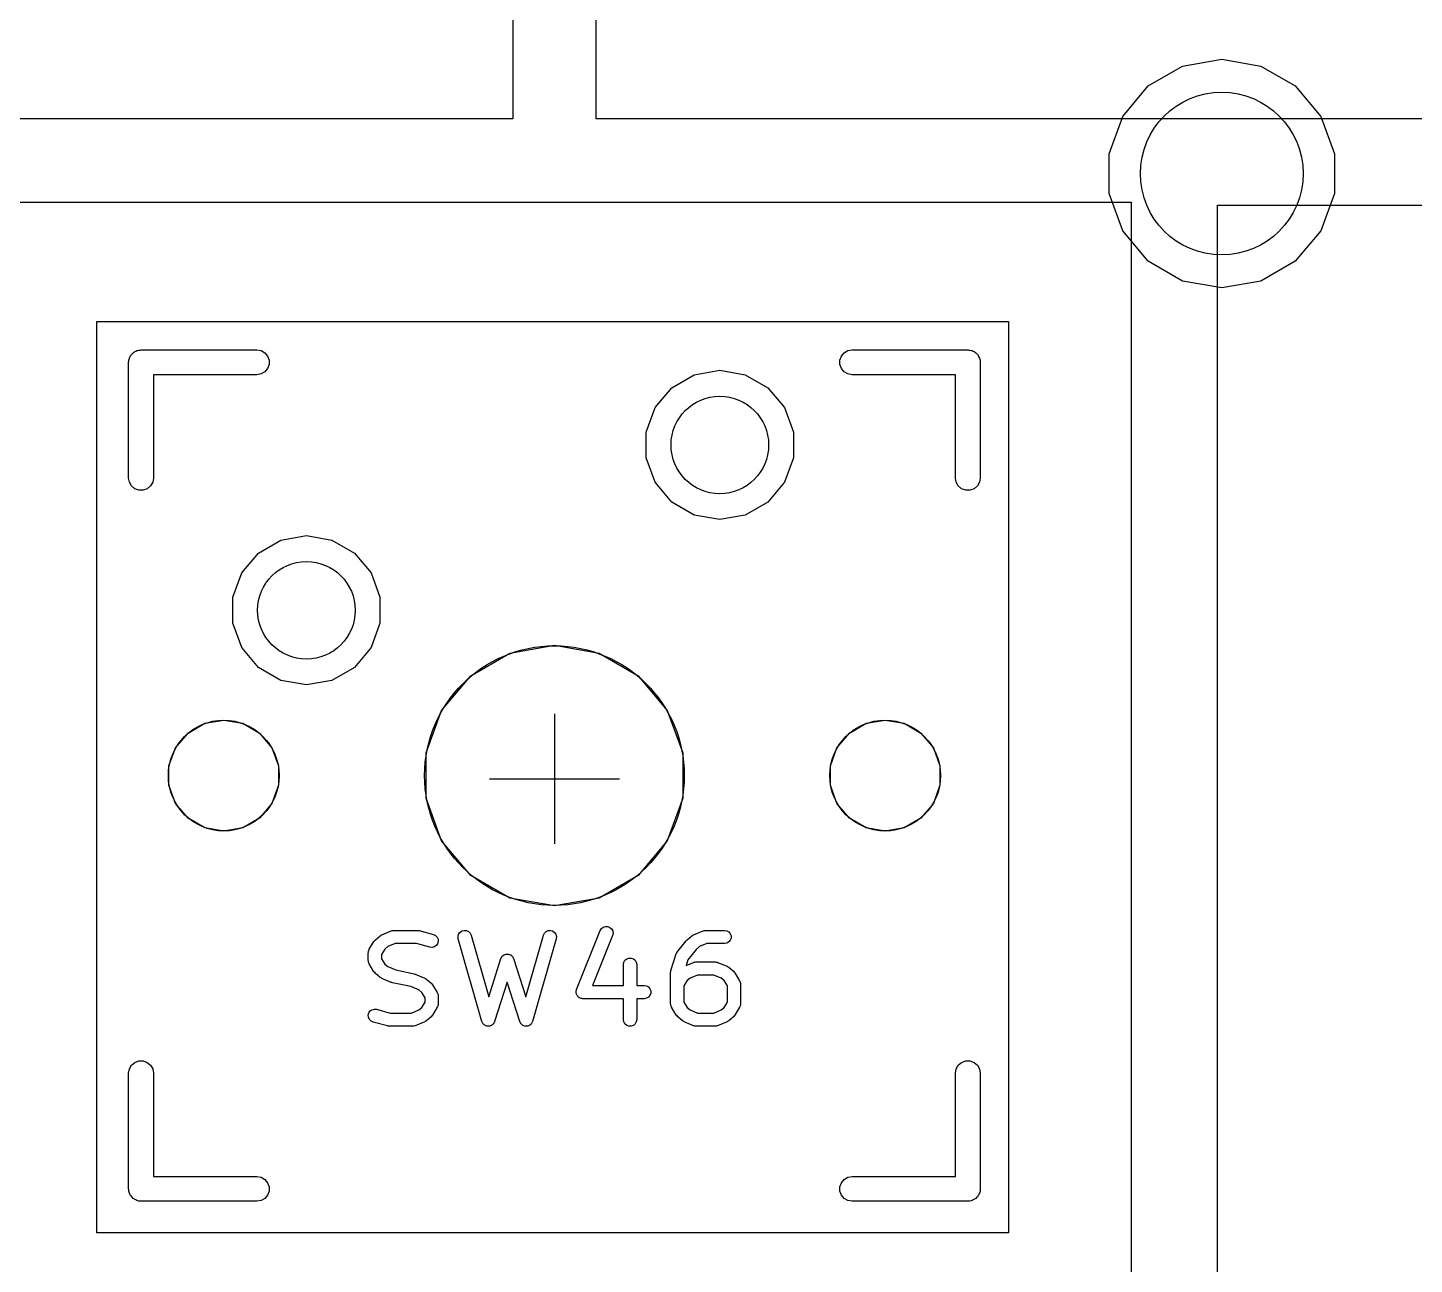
# Model space of a CAD drawing. Header units: millimetres. Extents: x 71 to 299, y 93 to 256.
# Drawn here: x 196.86 to 218.16, y 132.27 to 151.27 of the extents above; entities that cross this region are included whole.
import ezdxf

# ---------------------------------------------------------------- set-up
doc = ezdxf.new("R2010")
doc.units = ezdxf.units.MM
for name, color, linetype in [('BLACK', 7, 'Continuous'), ('PCB', 4, 'Continuous'), ('PCB_参照', 4, 'Continuous'), ('プレート', 6, 'Continuous'), ('物理キー', 7, 'Continuous'), ('裏面', 3, 'Continuous')]:
    doc.layers.add(name, color=color, linetype=linetype)

# ---------------------------------------------------------------- blocks, each defined once
blk = doc.blocks.new('PCB詳細')
at = {"layer": 'BLACK'}
for p, q in [((150.399, -106.099), (151, -105.993)), ((151, -105.993), (151.601, -106.099)), ((149.871, -106.404), (150.399, -106.099)), ((151.601, -106.099), (152.129, -106.404)), ((149.479, -106.872), (149.871, -106.404)), ((152.129, -106.404), (152.521, -106.872)), ((149.27, -107.445), (149.479, -106.872)), ((152.521, -106.872), (152.73, -107.445)), ((149.27, -108.055), (149.27, -107.445)), ((152.73, -107.445), (152.73, -108.055)), ((149.479, -108.628), (149.27, -108.055)), ((152.73, -108.055), (152.521, -108.628)), ((149.871, -109.096), (149.479, -108.628)), ((152.521, -108.628), (152.129, -109.096)), ((150.399, -109.401), (149.871, -109.096)), ((152.129, -109.096), (151.601, -109.401)), ((151, -109.507), (150.399, -109.401)), ((151.601, -109.401), (151, -109.507)), ((134.246, -110.542), (134.254, -110.528)), ((134.254, -110.528), (134.267, -110.517)), ((134.267, -110.517), (134.278, -110.504)), ((134.278, -110.504), (134.292, -110.496)), ((134.292, -110.496), (134.305, -110.485)), ((134.305, -110.485), (134.32, -110.479)), ((134.32, -110.479), (134.335, -110.471)), ((134.335, -110.471), (134.351, -110.468)), ((134.351, -110.468), (134.367, -110.462)), ((134.367, -110.462), (134.384, -110.462)), ((134.384, -110.462), (134.4, -110.459)), ((134.4, -110.459), (136.178, -110.459)), ((136.178, -110.459), (136.243, -110.471)), ((136.243, -110.471), (136.3, -110.504)), ((136.3, -110.504), (136.343, -110.555)), ((145.157, -110.555), (145.2, -110.504)), ((145.2, -110.504), (145.257, -110.471)), ((145.257, -110.471), (145.322, -110.459)), ((145.322, -110.459), (147.1, -110.459)), ((147.1, -110.459), (147.116, -110.462)), ((147.116, -110.462), (147.133, -110.462)), ((147.133, -110.462), (147.149, -110.468)), ((147.149, -110.468), (147.165, -110.471)), ((147.165, -110.471), (147.18, -110.479)), ((147.18, -110.479), (147.195, -110.485)), ((147.195, -110.485), (147.208, -110.496)), ((147.208, -110.496), (147.222, -110.504)), ((147.222, -110.504), (147.233, -110.517)), ((147.233, -110.517), (147.246, -110.528)), ((147.246, -110.528), (147.254, -110.542)), ((134.209, -110.65), (134.212, -110.634)), ((134.209, -112.428), (134.209, -110.65)), ((134.212, -110.617), (134.218, -110.601)), ((134.212, -110.634), (134.212, -110.617)), ((134.218, -110.601), (134.221, -110.585)), ((134.221, -110.585), (134.229, -110.57)), ((134.229, -110.57), (134.235, -110.555)), ((134.235, -110.555), (134.246, -110.542)), ((136.343, -110.745), (136.3, -110.796)), ((136.343, -110.555), (136.366, -110.617)), ((136.366, -110.683), (136.343, -110.745)), ((136.366, -110.617), (136.366, -110.683)), ((145.134, -110.617), (145.157, -110.555)), ((145.134, -110.683), (145.134, -110.617)), ((145.157, -110.745), (145.134, -110.683)), ((145.2, -110.796), (145.157, -110.745)), ((147.254, -110.542), (147.265, -110.555)), ((147.265, -110.555), (147.271, -110.57)), ((147.271, -110.57), (147.279, -110.585)), ((147.279, -110.585), (147.282, -110.601)), ((147.282, -110.601), (147.288, -110.617)), ((147.288, -110.617), (147.288, -110.634)), ((147.288, -110.634), (147.29, -110.65)), ((147.29, -110.65), (147.29, -112.428)), ((136.178, -110.84), (134.59, -110.84)), ((134.59, -110.84), (134.59, -112.428)), ((136.243, -110.829), (136.178, -110.84)), ((136.3, -110.796), (136.243, -110.829)), ((142.552, -111.041), (142.898, -110.842)), ((142.898, -110.842), (143.29, -110.773)), ((143.29, -110.773), (143.682, -110.842)), ((143.682, -110.842), (144.028, -111.041)), ((145.257, -110.829), (145.2, -110.796)), ((145.322, -110.84), (145.257, -110.829)), ((146.909, -110.84), (145.322, -110.84)), ((146.909, -112.428), (146.909, -110.84)), ((142.296, -111.346), (142.552, -111.041)), ((144.028, -111.041), (144.284, -111.346)), ((142.16, -111.721), (142.296, -111.346)), ((144.284, -111.346), (144.42, -111.721)), ((142.16, -112.119), (142.16, -111.721)), ((144.42, -111.721), (144.42, -112.119)), ((142.296, -112.494), (142.16, -112.119)), ((144.42, -112.119), (144.284, -112.494)), ((134.221, -112.493), (134.209, -112.428)), ((134.59, -112.428), (134.579, -112.493)), ((146.921, -112.493), (146.909, -112.428)), ((147.29, -112.428), (147.279, -112.493)), ((134.254, -112.55), (134.221, -112.493)), ((134.305, -112.593), (134.254, -112.55)), ((134.367, -112.616), (134.305, -112.593)), ((134.433, -112.616), (134.367, -112.616)), ((134.495, -112.593), (134.433, -112.616)), ((134.546, -112.55), (134.495, -112.593)), ((134.579, -112.493), (134.546, -112.55)), ((142.552, -112.799), (142.296, -112.494)), ((144.284, -112.494), (144.028, -112.799)), ((146.954, -112.55), (146.921, -112.493)), ((147.005, -112.593), (146.954, -112.55)), ((147.067, -112.616), (147.005, -112.593)), ((147.133, -112.616), (147.067, -112.616)), ((147.195, -112.593), (147.133, -112.616)), ((147.246, -112.55), (147.195, -112.593)), ((147.279, -112.493), (147.246, -112.55)), ((142.898, -112.998), (142.552, -112.799)), ((144.028, -112.799), (143.682, -112.998)), ((143.29, -113.067), (142.898, -112.998)), ((143.682, -112.998), (143.29, -113.067)), ((136.202, -113.581), (136.548, -113.382)), ((136.548, -113.382), (136.94, -113.313)), ((136.94, -113.313), (137.332, -113.382)), ((137.332, -113.382), (137.678, -113.581)), ((135.946, -113.886), (136.202, -113.581)), ((137.678, -113.581), (137.934, -113.886)), ((135.81, -114.261), (135.946, -113.886)), ((137.934, -113.886), (138.07, -114.261)), ((135.81, -114.659), (135.81, -114.261)), ((138.07, -114.261), (138.07, -114.659)), ((135.946, -115.034), (135.81, -114.659)), ((138.07, -114.659), (137.934, -115.034)), ((140.065, -115.119), (140.75, -114.998)), ((140.75, -114.998), (141.435, -115.119)), ((136.202, -115.339), (135.946, -115.034)), ((137.934, -115.034), (137.678, -115.339)), ((139.463, -115.467), (140.065, -115.119)), ((141.435, -115.119), (142.037, -115.467)), ((136.548, -115.538), (136.202, -115.339)), ((137.678, -115.339), (137.332, -115.538)), ((136.94, -115.607), (136.548, -115.538)), ((137.332, -115.538), (136.94, -115.607)), ((139.017, -115.999), (139.463, -115.467)), ((142.037, -115.467), (142.483, -115.999)), ((138.779, -116.652), (139.017, -115.999)), ((142.483, -115.999), (142.721, -116.652)), ((135.121, -116.346), (135.378, -116.197)), ((135.378, -116.197), (135.67, -116.146)), ((135.67, -116.146), (135.962, -116.197)), ((135.962, -116.197), (136.219, -116.346)), ((145.281, -116.346), (145.538, -116.197)), ((145.538, -116.197), (145.83, -116.146)), ((145.83, -116.146), (146.122, -116.197)), ((146.122, -116.197), (146.379, -116.346)), ((134.93, -116.573), (135.121, -116.346)), ((136.219, -116.346), (136.41, -116.573)), ((145.09, -116.573), (145.281, -116.346)), ((146.379, -116.346), (146.57, -116.573)), ((134.829, -116.852), (134.93, -116.573)), ((136.41, -116.573), (136.511, -116.852)), ((138.779, -117.348), (138.779, -116.652)), ((142.721, -116.652), (142.721, -117.348)), ((144.989, -116.852), (145.09, -116.573)), ((146.57, -116.573), (146.671, -116.852)), ((134.829, -117.148), (134.829, -116.852)), ((136.511, -116.852), (136.511, -117.148)), ((144.989, -117.148), (144.989, -116.852)), ((146.671, -116.852), (146.671, -117.148)), ((134.93, -117.427), (134.829, -117.148)), ((136.511, -117.148), (136.41, -117.427)), ((139.017, -118.001), (138.779, -117.348)), ((142.721, -117.348), (142.483, -118.001)), ((145.09, -117.427), (144.989, -117.148)), ((146.671, -117.148), (146.57, -117.427)), ((135.121, -117.654), (134.93, -117.427)), ((136.41, -117.427), (136.219, -117.654)), ((145.281, -117.654), (145.09, -117.427)), ((146.57, -117.427), (146.379, -117.654)), ((135.378, -117.803), (135.121, -117.654)), ((136.219, -117.654), (135.962, -117.803)), ((145.538, -117.803), (145.281, -117.654)), ((146.379, -117.654), (146.122, -117.803)), ((135.67, -117.854), (135.378, -117.803)), ((135.962, -117.803), (135.67, -117.854)), ((145.83, -117.854), (145.538, -117.803)), ((146.122, -117.803), (145.83, -117.854)), ((139.463, -118.533), (139.017, -118.001)), ((142.483, -118.001), (142.037, -118.533)), ((140.065, -118.881), (139.463, -118.533)), ((142.037, -118.533), (141.435, -118.881)), ((140.75, -119.002), (140.065, -118.881)), ((141.435, -118.881), (140.75, -119.002)), ((138, -119.522), (138.072, -119.462)), ((138.072, -119.462), (138.086, -119.454)), ((138.086, -119.454), (138.098, -119.446)), ((138.098, -119.446), (138.243, -119.386)), ((138.243, -119.386), (138.246, -119.385)), ((138.246, -119.385), (138.248, -119.384)), ((138.248, -119.384), (138.263, -119.381)), ((138.263, -119.381), (138.278, -119.378)), ((138.278, -119.378), (138.28, -119.378)), ((138.28, -119.378), (138.283, -119.378)), ((138.283, -119.378), (138.645, -119.378)), ((138.645, -119.378), (138.659, -119.38)), ((138.659, -119.38), (138.673, -119.382)), ((138.673, -119.382), (138.89, -119.442)), ((138.89, -119.442), (138.922, -119.457)), ((138.922, -119.457), (138.947, -119.482)), ((138.947, -119.482), (138.962, -119.515)), ((139.27, -119.472), (139.278, -119.438)), ((139.273, -119.507), (139.27, -119.472)), ((139.278, -119.438), (139.298, -119.409)), ((139.298, -119.409), (139.327, -119.388)), ((139.327, -119.388), (139.361, -119.378)), ((139.361, -119.378), (139.396, -119.381)), ((139.396, -119.381), (139.428, -119.395)), ((139.428, -119.395), (139.453, -119.42)), ((139.453, -119.42), (139.469, -119.452)), ((139.469, -119.452), (139.74, -120.399)), ((140.309, -120.399), (140.58, -119.452)), ((140.58, -119.452), (140.595, -119.42)), ((140.595, -119.42), (140.621, -119.395)), ((140.621, -119.395), (140.653, -119.381)), ((140.653, -119.381), (140.688, -119.378)), ((140.688, -119.378), (140.722, -119.388)), ((140.722, -119.388), (140.75, -119.409)), ((140.75, -119.409), (140.77, -119.438)), ((140.77, -119.438), (140.779, -119.472)), ((140.779, -119.472), (140.775, -119.507)), ((141.091, -120.288), (141.454, -119.381)), ((141.643, -119.457), (141.335, -120.225)), ((141.454, -119.381), (141.473, -119.351)), ((141.473, -119.351), (141.5, -119.33)), ((141.5, -119.33), (141.534, -119.318)), ((141.534, -119.318), (141.569, -119.32)), ((141.569, -119.32), (141.602, -119.333)), ((141.602, -119.333), (141.628, -119.356)), ((141.628, -119.356), (141.645, -119.387)), ((141.65, -119.422), (141.643, -119.457)), ((141.645, -119.387), (141.65, -119.422)), ((142.79, -119.522), (142.862, -119.462)), ((142.862, -119.462), (142.875, -119.454)), ((142.875, -119.454), (142.888, -119.446)), ((142.888, -119.446), (143.033, -119.386)), ((143.033, -119.386), (143.036, -119.385)), ((143.036, -119.385), (143.038, -119.384)), ((143.038, -119.384), (143.053, -119.381)), ((143.053, -119.381), (143.068, -119.378)), ((143.068, -119.378), (143.07, -119.378)), ((143.07, -119.378), (143.072, -119.378)), ((143.072, -119.378), (143.363, -119.378)), ((143.363, -119.378), (143.397, -119.384)), ((143.397, -119.384), (143.428, -119.402)), ((143.428, -119.402), (143.451, -119.429)), ((143.451, -119.429), (143.463, -119.462)), ((143.463, -119.462), (143.463, -119.497)), ((137.893, -119.702), (137.895, -119.695)), ((137.895, -119.695), (137.897, -119.687)), ((137.897, -119.687), (137.902, -119.678)), ((137.902, -119.678), (137.905, -119.669)), ((137.905, -119.669), (137.978, -119.548)), ((137.978, -119.548), (137.989, -119.535)), ((137.989, -119.535), (138, -119.522)), ((138.143, -119.668), (138.094, -119.75)), ((138.191, -119.628), (138.143, -119.668)), ((138.303, -119.581), (138.191, -119.628)), ((138.632, -119.581), (138.303, -119.581)), ((138.836, -119.638), (138.632, -119.581)), ((138.871, -119.641), (138.836, -119.638)), ((138.905, -119.632), (138.871, -119.641)), ((138.934, -119.612), (138.905, -119.632)), ((138.955, -119.584), (138.934, -119.612)), ((138.964, -119.55), (138.955, -119.584)), ((138.962, -119.515), (138.964, -119.55)), ((139.636, -120.777), (139.273, -119.507)), ((140.775, -119.507), (140.412, -120.777)), ((142.63, -119.718), (142.775, -119.537)), ((142.775, -119.537), (142.783, -119.53)), ((142.783, -119.53), (142.79, -119.522)), ((142.927, -119.672), (142.801, -119.83)), ((142.98, -119.628), (142.927, -119.672)), ((143.093, -119.581), (142.98, -119.628)), ((143.363, -119.581), (143.093, -119.581)), ((143.397, -119.575), (143.363, -119.581)), ((143.428, -119.557), (143.397, -119.575)), ((143.451, -119.53), (143.428, -119.557)), ((143.463, -119.497), (143.451, -119.53)), ((137.891, -119.721), (137.892, -119.712)), ((137.891, -119.842), (137.891, -119.721)), ((137.892, -119.852), (137.891, -119.842)), ((137.892, -119.712), (137.893, -119.702)), ((137.893, -119.862), (137.892, -119.852)), ((137.895, -119.869), (137.893, -119.862)), ((137.897, -119.877), (137.895, -119.869)), ((137.902, -119.886), (137.897, -119.877)), ((137.905, -119.895), (137.902, -119.886)), ((137.978, -120.016), (137.905, -119.895)), ((138.094, -119.75), (138.094, -119.814)), ((138.094, -119.814), (138.143, -119.896)), ((138.143, -119.896), (138.191, -119.936)), ((139.74, -120.399), (139.928, -119.811)), ((139.928, -119.811), (139.929, -119.808)), ((139.929, -119.808), (139.93, -119.804)), ((139.93, -119.804), (139.938, -119.792)), ((139.938, -119.792), (139.944, -119.78)), ((139.944, -119.78), (139.947, -119.777)), ((139.947, -119.777), (139.949, -119.774)), ((139.949, -119.774), (139.96, -119.766)), ((139.96, -119.766), (139.97, -119.756)), ((139.97, -119.756), (139.974, -119.755)), ((139.974, -119.755), (139.977, -119.752)), ((139.977, -119.752), (139.99, -119.748)), ((139.99, -119.748), (140.003, -119.743)), ((140.003, -119.743), (140.007, -119.743)), ((140.007, -119.743), (140.011, -119.742)), ((140.011, -119.742), (140.024, -119.742)), ((140.024, -119.742), (140.038, -119.742)), ((140.038, -119.742), (140.042, -119.743)), ((140.042, -119.743), (140.046, -119.743)), ((140.046, -119.743), (140.059, -119.748)), ((140.059, -119.748), (140.072, -119.752)), ((140.072, -119.752), (140.075, -119.755)), ((140.075, -119.755), (140.079, -119.756)), ((140.079, -119.756), (140.089, -119.766)), ((140.089, -119.766), (140.099, -119.774)), ((140.099, -119.774), (140.102, -119.777)), ((140.102, -119.777), (140.105, -119.78)), ((140.105, -119.78), (140.111, -119.792)), ((140.111, -119.792), (140.118, -119.804)), ((140.118, -119.804), (140.119, -119.808)), ((140.119, -119.808), (140.121, -119.811)), ((140.121, -119.811), (140.309, -120.399)), ((141.81, -119.903), (141.816, -119.868)), ((141.81, -120.225), (141.81, -119.903)), ((141.816, -119.868), (141.833, -119.838)), ((141.833, -119.838), (141.86, -119.815)), ((141.86, -119.815), (141.893, -119.803)), ((141.893, -119.803), (141.929, -119.803)), ((141.929, -119.803), (141.962, -119.815)), ((141.962, -119.815), (141.989, -119.838)), ((141.989, -119.838), (142.007, -119.868)), ((142.007, -119.868), (142.013, -119.903)), ((142.013, -119.903), (142.013, -120.225)), ((142.54, -119.995), (142.612, -119.753)), ((142.612, -119.753), (142.613, -119.751)), ((142.613, -119.749), (142.621, -119.735)), ((142.613, -119.751), (142.613, -119.749)), ((142.621, -119.735), (142.628, -119.721)), ((142.628, -119.721), (142.629, -119.72)), ((142.629, -119.72), (142.63, -119.718)), ((142.801, -119.83), (142.775, -119.917)), ((142.775, -119.917), (142.888, -119.87)), ((142.888, -119.87), (142.89, -119.869)), ((142.89, -119.869), (142.892, -119.868)), ((142.892, -119.868), (142.908, -119.865)), ((142.908, -119.865), (142.922, -119.862)), ((142.922, -119.862), (142.925, -119.862)), ((142.925, -119.862), (142.927, -119.862)), ((142.927, -119.862), (143.217, -119.862)), ((143.217, -119.862), (143.22, -119.862)), ((143.22, -119.862), (143.222, -119.862)), ((143.222, -119.862), (143.237, -119.865)), ((143.237, -119.865), (143.252, -119.868)), ((143.252, -119.868), (143.254, -119.869)), ((143.254, -119.869), (143.257, -119.87)), ((143.257, -119.87), (143.402, -119.93)), ((137.989, -120.028), (137.978, -120.016)), ((138, -120.041), (137.989, -120.028)), ((138.072, -120.102), (138, -120.041)), ((138.086, -120.109), (138.072, -120.102)), ((138.098, -120.118), (138.086, -120.109)), ((138.243, -120.178), (138.098, -120.118)), ((138.191, -119.936), (138.313, -119.987)), ((138.313, -119.987), (138.594, -120.045)), ((138.594, -120.045), (138.603, -120.049)), ((138.603, -120.049), (138.612, -120.051)), ((138.612, -120.051), (138.757, -120.111)), ((138.757, -120.111), (138.77, -120.12)), ((138.77, -120.12), (138.783, -120.127)), ((142.535, -120.024), (142.538, -120.009)), ((142.535, -120.508), (142.535, -120.024)), ((142.538, -120.009), (142.54, -119.995)), ((142.835, -120.112), (142.788, -120.151)), ((142.947, -120.065), (142.835, -120.112)), ((143.197, -120.065), (142.947, -120.065)), ((143.309, -120.112), (143.197, -120.065)), ((143.357, -120.151), (143.309, -120.112)), ((143.402, -119.93), (143.414, -119.938)), ((143.414, -119.938), (143.428, -119.946)), ((143.428, -119.946), (143.5, -120.006)), ((143.5, -120.006), (143.511, -120.019)), ((143.511, -120.019), (143.522, -120.032)), ((143.522, -120.032), (143.595, -120.153)), ((138.253, -120.18), (138.243, -120.178)), ((138.262, -120.184), (138.253, -120.18)), ((138.543, -120.242), (138.262, -120.184)), ((138.665, -120.293), (138.543, -120.242)), ((138.712, -120.333), (138.665, -120.293)), ((138.762, -120.415), (138.712, -120.333)), ((138.783, -120.127), (138.856, -120.188)), ((138.856, -120.188), (138.867, -120.201)), ((138.867, -120.201), (138.878, -120.213)), ((138.878, -120.213), (138.95, -120.334)), ((138.95, -120.334), (138.954, -120.343)), ((140.024, -120.176), (139.831, -120.78)), ((140.218, -120.78), (140.024, -120.176)), ((141.084, -120.323), (141.085, -120.316)), ((141.085, -120.333), (141.084, -120.323)), ((141.085, -120.309), (141.089, -120.299)), ((141.085, -120.316), (141.085, -120.309)), ((141.085, -120.344), (141.085, -120.333)), ((141.089, -120.299), (141.091, -120.288)), ((141.335, -120.225), (141.81, -120.225)), ((142.013, -120.225), (142.129, -120.225)), ((142.129, -120.225), (142.164, -120.231)), ((142.164, -120.231), (142.194, -120.248)), ((142.194, -120.248), (142.217, -120.275)), ((142.217, -120.275), (142.229, -120.309)), ((142.229, -120.309), (142.229, -120.344)), ((142.788, -120.151), (142.738, -120.233)), ((142.738, -120.233), (142.738, -120.479)), ((143.406, -120.233), (143.357, -120.151)), ((143.406, -120.479), (143.406, -120.233)), ((143.595, -120.153), (143.598, -120.162)), ((143.598, -120.162), (143.603, -120.17)), ((143.603, -120.17), (143.605, -120.178)), ((143.605, -120.178), (143.607, -120.186)), ((143.607, -120.186), (143.608, -120.196)), ((143.608, -120.196), (143.609, -120.205)), ((143.609, -120.205), (143.609, -120.508)), ((138.712, -120.562), (138.762, -120.479)), ((138.762, -120.479), (138.762, -120.415)), ((138.954, -120.343), (138.959, -120.352)), ((138.959, -120.542), (138.954, -120.551)), ((138.959, -120.352), (138.96, -120.36)), ((138.96, -120.534), (138.959, -120.542)), ((138.96, -120.36), (138.963, -120.367)), ((138.963, -120.527), (138.96, -120.534)), ((138.963, -120.367), (138.963, -120.377)), ((138.963, -120.377), (138.965, -120.387)), ((138.965, -120.508), (138.963, -120.517)), ((138.963, -120.517), (138.963, -120.527)), ((138.965, -120.387), (138.965, -120.508)), ((141.088, -120.351), (141.085, -120.344)), ((141.089, -120.358), (141.088, -120.351)), ((141.094, -120.367), (141.089, -120.358)), ((141.097, -120.377), (141.094, -120.367)), ((141.102, -120.383), (141.097, -120.377)), ((141.106, -120.389), (141.102, -120.383)), ((141.113, -120.396), (141.106, -120.389)), ((141.12, -120.404), (141.113, -120.396)), ((141.126, -120.408), (141.12, -120.404)), ((141.132, -120.413), (141.126, -120.408)), ((141.142, -120.416), (141.132, -120.413)), ((141.151, -120.422), (141.142, -120.416)), ((141.158, -120.423), (141.151, -120.422)), ((141.165, -120.426), (141.158, -120.423)), ((141.175, -120.426), (141.165, -120.426)), ((141.185, -120.428), (141.175, -120.426)), ((141.81, -120.428), (141.185, -120.428)), ((141.81, -120.75), (141.81, -120.428)), ((142.129, -120.428), (142.013, -120.428)), ((142.013, -120.428), (142.013, -120.75)), ((142.164, -120.422), (142.129, -120.428)), ((142.194, -120.404), (142.164, -120.422)), ((142.217, -120.377), (142.194, -120.404)), ((142.229, -120.344), (142.217, -120.377)), ((142.537, -120.517), (142.535, -120.508)), ((142.537, -120.527), (142.537, -120.517)), ((142.54, -120.534), (142.537, -120.527)), ((142.541, -120.542), (142.54, -120.534)), ((142.546, -120.551), (142.541, -120.542)), ((142.738, -120.479), (142.788, -120.562)), ((143.357, -120.562), (143.406, -120.479)), ((143.603, -120.542), (143.598, -120.551)), ((143.605, -120.534), (143.603, -120.542)), ((143.607, -120.527), (143.605, -120.534)), ((143.608, -120.517), (143.607, -120.527)), ((143.609, -120.508), (143.608, -120.517)), ((137.891, -120.679), (137.901, -120.645)), ((137.894, -120.714), (137.891, -120.679)), ((137.909, -120.747), (137.894, -120.714)), ((137.901, -120.645), (137.921, -120.617)), ((137.933, -120.772), (137.909, -120.747)), ((137.921, -120.617), (137.95, -120.597)), ((137.95, -120.597), (137.984, -120.588)), ((137.984, -120.588), (138.019, -120.591)), ((138.019, -120.591), (138.224, -120.648)), ((138.224, -120.648), (138.553, -120.648)), ((138.553, -120.648), (138.665, -120.601)), ((138.665, -120.601), (138.712, -120.562)), ((138.856, -120.707), (138.783, -120.767)), ((138.867, -120.694), (138.856, -120.707)), ((138.878, -120.681), (138.867, -120.694)), ((138.95, -120.56), (138.878, -120.681)), ((138.954, -120.551), (138.95, -120.56)), ((141.816, -120.784), (141.81, -120.75)), ((142.013, -120.75), (142.007, -120.784)), ((142.55, -120.56), (142.546, -120.551)), ((142.622, -120.681), (142.55, -120.56)), ((142.633, -120.694), (142.622, -120.681)), ((142.644, -120.707), (142.633, -120.694)), ((142.717, -120.767), (142.644, -120.707)), ((142.788, -120.562), (142.835, -120.601)), ((142.835, -120.601), (142.947, -120.648)), ((142.947, -120.648), (143.197, -120.648)), ((143.197, -120.648), (143.309, -120.601)), ((143.309, -120.601), (143.357, -120.562)), ((143.5, -120.707), (143.428, -120.767)), ((143.511, -120.694), (143.5, -120.707)), ((143.522, -120.681), (143.511, -120.694)), ((143.595, -120.56), (143.522, -120.681)), ((143.598, -120.551), (143.595, -120.56)), ((137.965, -120.787), (137.933, -120.772)), ((138.183, -120.847), (137.965, -120.787)), ((138.196, -120.849), (138.183, -120.847)), ((138.21, -120.851), (138.196, -120.849)), ((138.573, -120.851), (138.21, -120.851)), ((138.575, -120.851), (138.573, -120.851)), ((138.578, -120.851), (138.575, -120.851)), ((138.592, -120.848), (138.578, -120.851)), ((138.608, -120.845), (138.592, -120.848)), ((138.61, -120.844), (138.608, -120.845)), ((138.612, -120.843), (138.61, -120.844)), ((138.757, -120.783), (138.612, -120.843)), ((138.77, -120.775), (138.757, -120.783)), ((138.783, -120.767), (138.77, -120.775)), ((139.639, -120.783), (139.636, -120.777)), ((139.64, -120.788), (139.639, -120.783)), ((139.646, -120.798), (139.64, -120.788)), ((139.652, -120.809), (139.646, -120.798)), ((139.656, -120.813), (139.652, -120.809)), ((139.659, -120.818), (139.656, -120.813)), ((139.668, -120.825), (139.659, -120.818)), ((139.677, -120.834), (139.668, -120.825)), ((139.682, -120.836), (139.677, -120.834)), ((139.687, -120.839), (139.682, -120.836)), ((139.698, -120.843), (139.687, -120.839)), ((139.709, -120.848), (139.698, -120.843)), ((139.715, -120.848), (139.709, -120.848)), ((139.72, -120.85), (139.715, -120.848)), ((139.732, -120.85), (139.72, -120.85)), ((139.745, -120.851), (139.732, -120.85)), ((139.75, -120.849), (139.745, -120.851)), ((139.756, -120.849), (139.75, -120.849)), ((139.767, -120.844), (139.756, -120.849)), ((139.778, -120.841), (139.767, -120.844)), ((139.783, -120.838), (139.778, -120.841)), ((139.788, -120.835), (139.783, -120.838)), ((139.797, -120.827), (139.788, -120.835)), ((139.807, -120.82), (139.797, -120.827)), ((139.81, -120.816), (139.807, -120.82)), ((139.814, -120.812), (139.81, -120.816)), ((139.82, -120.801), (139.814, -120.812)), ((139.827, -120.791), (139.82, -120.801)), ((139.828, -120.785), (139.827, -120.791)), ((139.831, -120.78), (139.828, -120.785)), ((140.22, -120.785), (140.218, -120.78)), ((140.222, -120.791), (140.22, -120.785)), ((140.229, -120.801), (140.222, -120.791)), ((140.234, -120.812), (140.229, -120.801)), ((140.238, -120.816), (140.234, -120.812)), ((140.242, -120.82), (140.238, -120.816)), ((140.251, -120.827), (140.242, -120.82)), ((140.26, -120.835), (140.251, -120.827)), ((140.266, -120.838), (140.26, -120.835)), ((140.27, -120.841), (140.266, -120.838)), ((140.282, -120.844), (140.27, -120.841)), ((140.293, -120.849), (140.282, -120.844)), ((140.299, -120.849), (140.293, -120.849)), ((140.304, -120.851), (140.299, -120.849)), ((140.316, -120.85), (140.304, -120.851)), ((140.328, -120.85), (140.316, -120.85)), ((140.334, -120.848), (140.328, -120.85)), ((140.339, -120.848), (140.334, -120.848)), ((140.35, -120.843), (140.339, -120.848)), ((140.362, -120.839), (140.35, -120.843)), ((140.366, -120.836), (140.362, -120.839)), ((140.371, -120.834), (140.366, -120.836)), ((140.38, -120.825), (140.371, -120.834)), ((140.39, -120.818), (140.38, -120.825)), ((140.393, -120.813), (140.39, -120.818)), ((140.397, -120.809), (140.393, -120.813)), ((140.402, -120.798), (140.397, -120.809)), ((140.409, -120.788), (140.402, -120.798)), ((140.41, -120.783), (140.409, -120.788)), ((140.412, -120.777), (140.41, -120.783)), ((141.833, -120.815), (141.816, -120.784)), ((141.86, -120.838), (141.833, -120.815)), ((141.893, -120.85), (141.86, -120.838)), ((141.929, -120.85), (141.893, -120.85)), ((141.962, -120.838), (141.929, -120.85)), ((141.989, -120.815), (141.962, -120.838)), ((142.007, -120.784), (141.989, -120.815)), ((142.73, -120.775), (142.717, -120.767)), ((142.743, -120.783), (142.73, -120.775)), ((142.888, -120.843), (142.743, -120.783)), ((142.89, -120.844), (142.888, -120.843)), ((142.892, -120.845), (142.89, -120.844)), ((142.908, -120.848), (142.892, -120.845)), ((142.922, -120.851), (142.908, -120.848)), ((142.925, -120.851), (142.922, -120.851)), ((142.927, -120.851), (142.925, -120.851)), ((143.217, -120.851), (142.927, -120.851)), ((143.22, -120.851), (143.217, -120.851)), ((143.222, -120.851), (143.22, -120.851)), ((143.237, -120.848), (143.222, -120.851)), ((143.252, -120.845), (143.237, -120.848)), ((143.254, -120.844), (143.252, -120.845)), ((143.257, -120.843), (143.254, -120.844)), ((143.402, -120.783), (143.257, -120.843)), ((143.414, -120.775), (143.402, -120.783)), ((143.428, -120.767), (143.414, -120.775)), ((134.305, -121.407), (134.367, -121.384)), ((134.367, -121.384), (134.433, -121.384)), ((134.433, -121.384), (134.495, -121.407)), ((147.005, -121.407), (147.067, -121.384)), ((147.067, -121.384), (147.133, -121.384)), ((147.133, -121.384), (147.195, -121.407)), ((134.209, -121.572), (134.221, -121.507)), ((134.209, -123.35), (134.209, -121.572)), ((134.221, -121.507), (134.254, -121.45)), ((134.254, -121.45), (134.305, -121.407)), ((134.495, -121.407), (134.546, -121.45)), ((134.546, -121.45), (134.579, -121.507)), ((134.579, -121.507), (134.59, -121.572)), ((134.59, -121.572), (134.59, -123.159)), ((146.909, -121.572), (146.921, -121.507)), ((146.909, -123.159), (146.909, -121.572)), ((146.921, -121.507), (146.954, -121.45)), ((146.954, -121.45), (147.005, -121.407)), ((147.195, -121.407), (147.246, -121.45)), ((147.246, -121.45), (147.279, -121.507)), ((147.279, -121.507), (147.29, -121.572)), ((147.29, -121.572), (147.29, -123.35)), ((134.59, -123.159), (136.178, -123.159)), ((136.178, -123.159), (136.243, -123.171)), ((136.243, -123.171), (136.3, -123.204)), ((136.3, -123.204), (136.343, -123.255)), ((136.343, -123.255), (136.366, -123.317)), ((136.366, -123.317), (136.366, -123.383)), ((145.134, -123.317), (145.157, -123.255)), ((145.134, -123.383), (145.134, -123.317)), ((145.157, -123.255), (145.2, -123.204)), ((145.2, -123.204), (145.257, -123.171)), ((145.257, -123.171), (145.322, -123.159)), ((145.322, -123.159), (146.909, -123.159)), ((134.212, -123.366), (134.209, -123.35)), ((134.212, -123.383), (134.212, -123.366)), ((134.218, -123.399), (134.212, -123.383)), ((134.221, -123.415), (134.218, -123.399)), ((134.229, -123.43), (134.221, -123.415)), ((134.235, -123.445), (134.229, -123.43)), ((134.246, -123.458), (134.235, -123.445)), ((134.254, -123.472), (134.246, -123.458)), ((134.267, -123.483), (134.254, -123.472)), ((134.278, -123.496), (134.267, -123.483)), ((134.292, -123.504), (134.278, -123.496)), ((134.305, -123.515), (134.292, -123.504)), ((134.32, -123.521), (134.305, -123.515)), ((134.335, -123.529), (134.32, -123.521)), ((134.351, -123.532), (134.335, -123.529)), ((134.367, -123.538), (134.351, -123.532)), ((136.243, -123.529), (136.178, -123.54)), ((136.3, -123.496), (136.243, -123.529)), ((136.343, -123.445), (136.3, -123.496)), ((136.366, -123.383), (136.343, -123.445)), ((145.157, -123.445), (145.134, -123.383)), ((145.2, -123.496), (145.157, -123.445)), ((145.257, -123.529), (145.2, -123.496)), ((145.322, -123.54), (145.257, -123.529)), ((147.149, -123.532), (147.133, -123.538)), ((147.165, -123.529), (147.149, -123.532)), ((147.18, -123.521), (147.165, -123.529)), ((147.195, -123.515), (147.18, -123.521)), ((147.208, -123.504), (147.195, -123.515)), ((147.222, -123.496), (147.208, -123.504)), ((147.233, -123.483), (147.222, -123.496)), ((147.246, -123.472), (147.233, -123.483)), ((147.254, -123.458), (147.246, -123.472)), ((147.265, -123.445), (147.254, -123.458)), ((147.271, -123.43), (147.265, -123.445)), ((147.279, -123.415), (147.271, -123.43)), ((147.282, -123.399), (147.279, -123.415)), ((147.288, -123.383), (147.282, -123.399)), ((147.29, -123.35), (147.288, -123.366)), ((147.288, -123.366), (147.288, -123.383)), ((134.384, -123.538), (134.367, -123.538)), ((134.4, -123.54), (134.384, -123.538)), ((136.178, -123.54), (134.4, -123.54)), ((147.1, -123.54), (145.322, -123.54)), ((147.116, -123.538), (147.1, -123.54)), ((147.133, -123.538), (147.116, -123.538))]:
    blk.add_line(p, q, dxfattribs=at)
for centre, radius in [((151, -107.75), 1.25), ((143.29, -111.92), 0.7493), ((136.94, -114.46), 0.7493), ((140.75, -117), 1.9939), ((135.67, -117), 0.8509), ((145.83, -117), 0.8509)]:
    blk.add_circle(centre, radius, dxfattribs=at)
blk = doc.blocks.new('A$C28663')
at = {"layer": 'PCB'}
blk.add_blockref('PCB詳細', (-35.075, 145.925), dxfattribs=at)

msp = doc.modelspace()

# ---------------------------------------------------------------- linework, layer by layer
at = {"layer": 'プレート'}
msp.add_lwpolyline([(197.922, 132.757), (197.922, 146.757), (211.922, 146.757), (211.922, 132.757)], close=True, dxfattribs=at)
msp.add_circle((215.199, 149.032), 1.25, dxfattribs=at)
at = {"layer": '物理キー', "color": 7}
for points in [[(186.588, 167.594), (204.31, 167.594), (204.31, 149.872), (186.588, 149.872), (186.588, 167.594)], [(205.588, 167.594), (223.31, 167.594), (223.31, 149.872), (205.588, 149.872), (205.588, 167.594)], [(196.088, 148.594), (213.81, 148.594), (213.81, 130.872), (196.088, 130.872), (196.088, 148.594)], [(215.135, 148.547), (247.013, 148.547), (247.013, 130.919), (215.135, 130.919), (215.135, 148.547)]]:
    msp.add_lwpolyline(points, close=True, dxfattribs=at)
for points in [[(204.949, 140.733), (204.949, 138.733)], [(203.949, 139.733), (205.949, 139.733), (205.949, 139.733), (205.949, 139.733)]]:
    msp.add_lwpolyline(points, dxfattribs=at)
at = {"layer": '裏面'}
msp.add_circle((215.199, 149.032), 1.25, dxfattribs=at)

# ---------------------------------------------------------------- block references
at = {"layer": 'PCB_参照'}
msp.add_blockref('A$C28663', (99.274, 110.857), dxfattribs=at)

doc.saveas('drawing.dxf')
